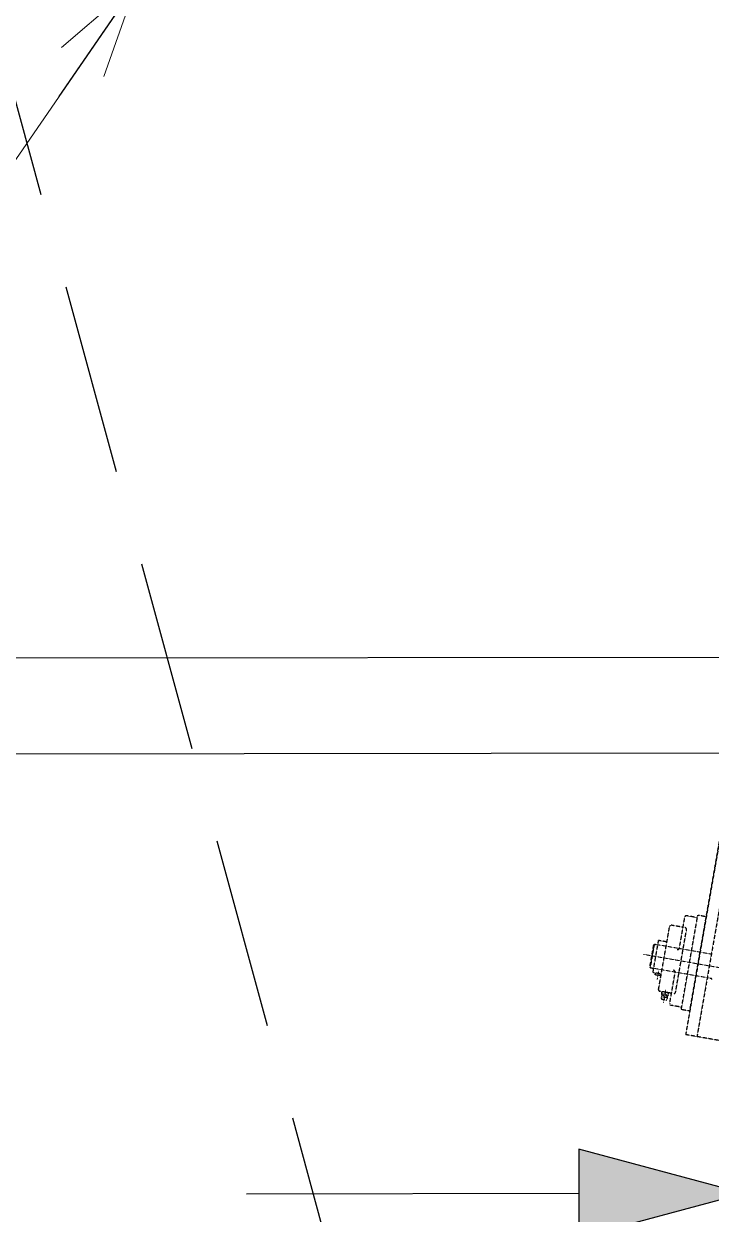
# Model space of a CAD drawing. Header units: feet. Extents: x -99009 to 3252343, y -11094690 to 9035152.
# Drawn here: x 2518911 to 2519629, y -1983179 to -1981935 of the extents above; entities that cross this region are included whole.
import ezdxf

# ---------------------------------------------------------------- set-up
doc = ezdxf.new("R2010")
doc.units = ezdxf.units.FT
for name, pattern in [('CENTER', [2, 1.25, -0.25, 0.25, -0.25]), ('DASHED2', [0.375, 0.25, -0.125]), ('HIDDEN', [0.375, 0.25, -0.125])]:
    doc.linetypes.add(name, pattern=pattern)
for name, color, linetype in [('1', 1, 'Continuous'), ('JOB', 4, 'Continuous'), ('K-LINE', 7, 'Continuous'), ('栗本図面枠', 7, 'Continuous')]:
    doc.layers.add(name, color=color, linetype=linetype)
doc.layers.add('K-SYMBOL', color=7, linetype='Continuous', lineweight=18)

# ---------------------------------------------------------------- blocks, each defined once
blk = doc.blocks.new('G$CA8366B73')
at = {"layer": 'K-LINE', "color": 3, "linetype": 'Continuous', "lineweight": 25}
for p, q in [((4300, -3350), (4300, 3900)), ((4200, -3250), (4200, 3800))]:
    blk.add_line(p, q, dxfattribs=at)
blk = doc.blocks.new('Y-L')
at = {"layer": 'K-SYMBOL', "linetype": 'Continuous', "lineweight": 25}
blk.add_hatch(color=3, dxfattribs=at).paths.add_polyline_path([(4.318, 1.157), (0, 0), (4.318, -1.157)])
at = {"layer": 'K-SYMBOL', "color": 3, "linetype": 'Continuous', "lineweight": 25}
for p, q in [((0, 3.231), (0, -2.853)), ((0, 0), (4.318, 1.157)), ((4.318, -1.157), (4.318, 1.157)), ((0, 0), (4.318, -1.157)), ((4.318, 0), (13, 0))]:
    blk.add_line(p, q, dxfattribs=at)
blk = doc.blocks.new('K245828447ee21')
at = {"layer": '栗本図面枠', "color": 1, "linetype": 'HIDDEN', "lineweight": 15}
for p, q in [((3778, 182.9), (3778, -182.9)), ((3765.5, -169.7), (3765.5, -112.9)), ((3790.5, -169.7), (3790.5, -112.9))]:
    blk.add_line(p, q, dxfattribs=at)
at = {"layer": '栗本図面枠', "color": 1, "linetype": 'HIDDEN', "lineweight": 25}
for p, q in [((3853, 124.9), (3853, -124.9)), ((3790.5, -112.9), (3790.5, -108.9)), ((-230.4, -112.9), (3853, -112.9)), ((-230.4, -124.9), (3853, -124.9)), ((3828, -124.9), (3454, -124.9)), ((3728, -124.9), (3728, -133.9)), ((3828, -133.9), (3728, -133.9)), ((3730.5, -133.9), (3730.5, -145.4)), ((3825.5, -133.9), (3825.5, -145.4)), ((3828, -124.9), (3828, -133.9)), ((3765, -146.9), (3732, -146.9)), ((3743, -146.9), (3743, -159.4)), ((3811, -142.9), (3745, -142.9)), ((3824, -146.9), (3790.9, -146.9)), ((3813, -146.9), (3813, -159.4)), ((3813, -147.9), (3813, -146.9)), ((3813, -146.9), (3813, -153.1)), ((3813, -146.9), (3813, -153.1)), ((3813, -147.9), (3813, -153.1)), ((3811.5, -160.9), (3744.5, -160.9)), ((3761, -160.9), (3761, -169.7)), ((3795, -160.9), (3795, -169.7)), ((3797, -161.1), (3795, -161.1)), ((3797, -161.1), (3797, -167.1)), ((3813.3, -149.9), (3813, -150.2)), ((3813, -150.2), (3813, -156.6)), ((3813, -150.2), (3813, -156.6)), ((3813, -151.4), (3813, -150.4)), ((3813, -151.4), (3813, -156.6)), ((3813, -156.6), (3813.3, -156.9)), ((3815.3, -149.9), (3813.3, -149.9)), ((3815.3, -156.9), (3813.3, -156.9)), ((3816.6, -150.6), (3816.6, -156.2)), ((3818.4, -150.1), (3818.4, -156.7)), ((3821.1, -151), (3818.4, -150.1)), ((3821.1, -155.8), (3818.4, -156.7)), ((3821.1, -151), (3821.1, -155.8)), ((3821.1, -151), (3821.1, -155.8)), ((3821.1, -151), (3821.1, -155.8)), ((3821.1, -151), (3821.1, -155.8)), ((3795, -169.7), (3761, -169.7)), ((3765.5, -173.2), (3765.5, -169.7)), ((3790.5, -173.2), (3765.5, -173.2)), ((3765.5, -173.2), (3766.2, -173.9)), ((3789.8, -173.9), (3766.2, -173.9)), ((3790.5, -173.2), (3789.8, -173.9)), ((3790.5, -173.2), (3790.5, -169.7)), ((3797, -167.1), (3795, -167.1))]:
    blk.add_line(p, q, dxfattribs=at)
at = {"layer": '栗本図面枠', "color": 1, "linetype": 'HIDDEN', "lineweight": 13}
for p, q in [((3824.1, -153.4), (3810, -153.4)), ((3801.3, -164.1), (3792, -164.1))]:
    blk.add_line(p, q, dxfattribs=at)
at = {"layer": '栗本図面枠', "color": 1, "linetype": 'HIDDEN', "lineweight": 25}
for centre, radius, start, end in [((3791.5, -108.9), 1, 90, 180), ((3732, -145.4), 1.5, 180, 270), ((3745, -144.9), 2, 90, 180), ((3765, -148.9), 2, 0, 90), ((3790.9, -148.9), 2, 90, 180), ((3811, -144.9), 2, 0, 90), ((3824, -145.4), 1.5, 270, 0), ((3744.5, -159.4), 1.5, 180, 270), ((3811.5, -159.4), 1.5, 270, 0), ((3815.6, -151.6), 2.65, 138.589, 221.411), ((3815.6, -155.1), 2.64, 138.22, 221.411), ((3812.6, -151.6), 2.65, 318.589, 41.411), ((3812.6, -155.1), 2.64, 318.589, 41.411), ((3818.8, -145), 6, 234.807, 249.039), ((3818.8, -161.8), 6, 110.961, 125.192), ((3818.4, -153.4), 3.3, 90, 121.953), ((3818.4, -153.4), 3.3, 238.047, 270), ((3816.4, -157), 0.8, 61.408, 77.796)]:
    blk.add_arc(centre, radius, start, end, dxfattribs=at)
blk = doc.blocks.new('K-OP3')
at = {"color": 0, "linetype": 'ByBlock', "lineweight": -2}
for p, q in [((-5, 1.34), (0, 0)), ((0, 0), (-7.2, 0)), ((0, 0), (-5, -1.34))]:
    blk.add_line(p, q, dxfattribs=at)

msp = doc.modelspace()

# ---------------------------------------------------------------- linework, layer by layer
at = {"layer": '1'}
msp.add_arc((2520410.24778, -1978395.99612), 100000, 84.1346387202, 194.3871675539, dxfattribs=at)
at = {"layer": 'JOB', "color": 30, "linetype": 'DASHED2', "ltscale": 800, "true_color": 0xf26722}
msp.add_line((2518245.05004, -1979604.98716), (2519318.21329, -1983541.87875), dxfattribs=at)
at = {"layer": 'K-LINE', "color": 2, "linetype": 'Continuous', "lineweight": 15}
msp.add_line((2519017.89902, -1981909.05157), (2518372.80346, -1982848.55808), dxfattribs=at)

# ---------------------------------------------------------------- block references
at = {"layer": 'K-LINE', "color": 2, "linetype": 'CENTER', "lineweight": 15, "rotation": 270.0650517140735}
msp.add_blockref('G$CA8366B73', (2520410.24778, -1978395.99612), dxfattribs=at)
at = {"layer": 'K-LINE', "color": 4, "linetype": 'Continuous', "lineweight": 40, "rotation": 260.0650517140735}
msp.add_blockref('K245828447ee21', (2520390.46783, -1979217.59102), dxfattribs=at)
at = {"layer": 'K-LINE', "color": 2, "linetype": 'Continuous', "lineweight": 15, "xscale": 20, "yscale": 20.00000000000001, "zscale": 20, "rotation": 55.52524798521435}
msp.add_blockref('K-OP3', (2519029.21988, -1981892.56405), dxfattribs=at)
at = {"layer": 'K-LINE', "xscale": 40.00000000000002, "yscale": 40.00000000000001, "zscale": 40.00000000000001, "rotation": 180.0650517140735}
msp.add_blockref('Y-L', (2519663.72841, -1983157.18527), dxfattribs=at)

doc.saveas('drawing.dxf')
